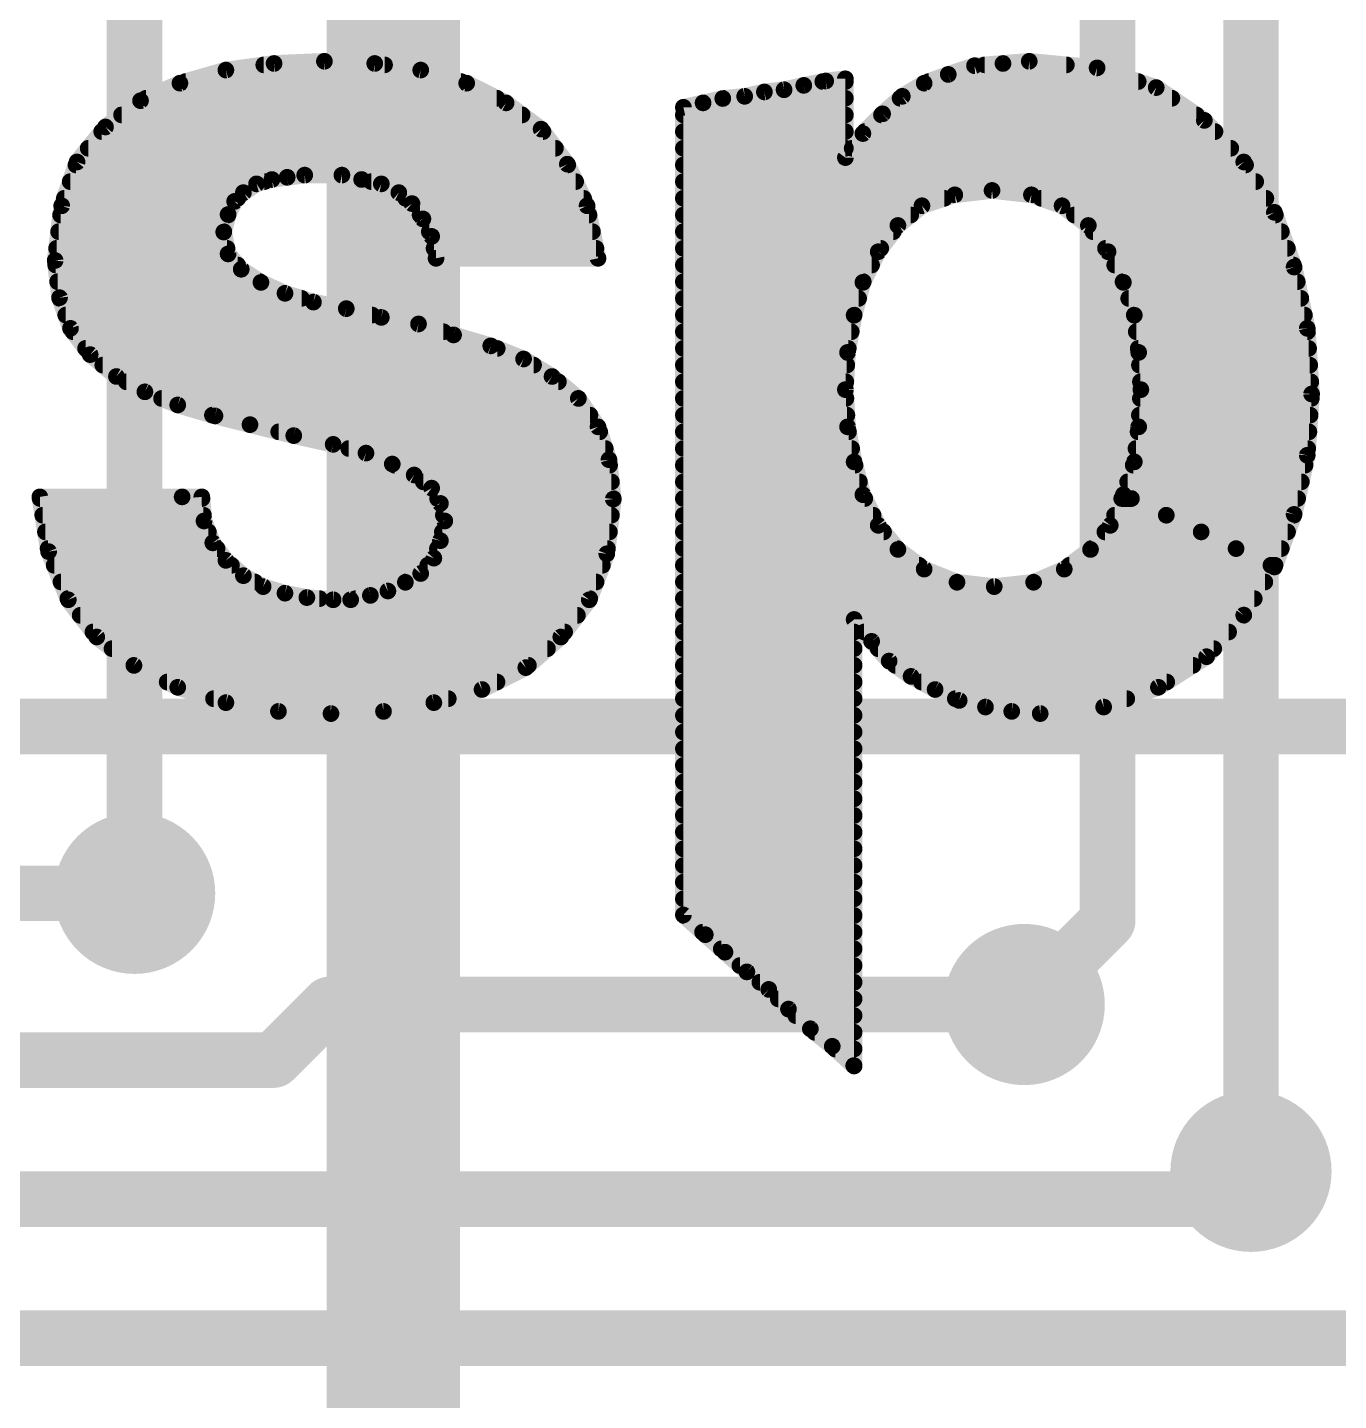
# Model space of a CAD drawing. Extents: x -8 to 102, y -79 to 54.
# Drawn here: x 67.46 to 73.44, y 7.84 to 14.12 of the extents above; entities that cross this region are included whole.
import ezdxf

# ---------------------------------------------------------------- set-up
doc = ezdxf.new("R2010")
doc.units = 0
for name, color, linetype in [('1', 12, 'CONTINUOUS'), ('16', 132, 'CONTINUOUS'), ('18', 110, 'CONTINUOUS'), ('21', 41, 'CONTINUOUS')]:
    doc.layers.add(name, color=color, linetype=linetype)

# ---------------------------------------------------------------- blocks, each defined once
blk = doc.blocks.new('ROUNDV')
at = {"const_width": 0.5}
blk.add_lwpolyline([(0, -0.25, 1), (0, 0.25, 1), (0, -0.25)], format="xyb", dxfattribs=at)

msp = doc.modelspace()

# ---------------------------------------------------------------- linework, layer by layer
at = {"layer": '1'}
for points, const_width in [([(67.945, 10.16), (67.945, 33.401)], 0.254), ([(73.045, 17.85), (73.045, 8.89)], 0.254), ([(72.39, 16.153), (72.39, 10.033)], 0.254), ([(69.127, 14.732), (69.127, 5.184)], 0.6096), ([(72.39, 10.033), (72.009, 9.652)], 0.254)]:
    msp.add_lwpolyline(points, dxfattribs=dict(at, const_width=const_width))
at = {"layer": '1', "const_width": 0.127}
for points in [[(67.8815, 10.16, 1), (68.0085, 10.16)], [(72.4349, 9.9881, 1), (72.3451, 10.0779)], [(72.3265, 10.033, 1), (72.4535, 10.033)], [(71.9641, 9.6969, 1), (72.0539, 9.6071)], [(72.9815, 8.89, 1), (73.1085, 8.89)]]:
    msp.add_lwpolyline(points, format="xyb", dxfattribs=at)
at = {"layer": '16', "const_width": 0.254}
for points in [[(58.986, 10.922), (73.845, 10.922)], [(67.945, 10.16), (65.913, 10.16)], [(68.834, 9.652), (68.58, 9.398)], [(72.009, 9.652), (68.834, 9.652)], [(68.58, 9.398), (37.4673, 9.398)], [(73.045, 8.89), (72.918, 8.763)], [(72.918, 8.763), (36.9045, 8.763)], [(73.66, 8.128), (36.322, 8.128)]]:
    msp.add_lwpolyline(points, dxfattribs=at)
at = {"layer": '16', "const_width": 0.127}
for points in [[(67.945, 10.0965, 1), (67.945, 10.2235)], [(68.834, 9.7155, 1), (68.834, 9.5885)], [(68.8789, 9.6071, 1), (68.7891, 9.6969)], [(72.009, 9.5885, 1), (72.009, 9.7155)], [(68.5351, 9.4429, 1), (68.6249, 9.3531)], [(68.58, 9.3345, 1), (68.58, 9.4615)], [(73.0899, 8.8451, 1), (73.0001, 8.9349)], [(72.8731, 8.8079, 1), (72.9629, 8.7181)], [(72.918, 8.6995, 1), (72.918, 8.8265)]]:
    msp.add_lwpolyline(points, format="xyb", dxfattribs=at)
at = {"layer": '21', "const_width": 0.0762}
for points in [[(68.362, 13.921), (68.582, 13.951)], [(68.582, 13.951), (68.812, 13.961)], [(68.812, 13.961), (69.042, 13.951)], [(69.042, 13.951), (69.252, 13.921)], [(71.782, 13.941), (71.912, 13.951)], [(71.912, 13.951), (72.032, 13.961)], [(72.032, 13.961), (72.342, 13.931)], [(68.152, 13.861), (68.362, 13.921)], [(68.5351, 13.9446), (69.0868, 13.9446)], [(69.252, 13.921), (69.462, 13.861)], [(71.552, 13.861), (71.662, 13.901)], [(71.662, 13.901), (71.782, 13.941)], [(71.8288, 13.9446), (72.2015, 13.9446)], [(72.342, 13.931), (72.612, 13.841)], [(67.972, 13.781), (68.152, 13.861)], [(68.1779, 13.8684), (69.4361, 13.8684)], [(69.462, 13.861), (69.642, 13.771)], [(70.822, 13.821), (70.912, 13.831)], [(70.912, 13.831), (71.002, 13.851)], [(71.002, 13.851), (71.102, 13.871)], [(71.089, 13.8684), (71.192, 13.8684)], [(71.102, 13.871), (71.192, 13.881)], [(71.192, 13.881), (71.192, 13.521)], [(71.452, 13.801), (71.552, 13.861)], [(71.5724, 13.8684), (72.5298, 13.8684)], [(72.612, 13.841), (72.832, 13.691)], [(67.812, 13.661), (67.972, 13.781)], [(67.9972, 13.7922), (69.5996, 13.7922)], [(69.642, 13.771), (69.802, 13.651)], [(70.452, 13.751), (70.542, 13.771)], [(70.542, 13.771), (70.632, 13.791)], [(70.632, 13.791), (70.732, 13.801)], [(70.644, 13.7922), (71.192, 13.7922)], [(70.732, 13.801), (70.822, 13.821)], [(71.362, 13.721), (71.452, 13.801)], [(71.4421, 13.7922), (72.6836, 13.7922)], [(67.8853, 13.716), (69.7153, 13.716)], [(70.452, 10.061), (70.452, 13.751)], [(70.452, 13.716), (71.192, 13.716)], [(71.272, 13.631), (71.362, 13.721)], [(71.357, 13.716), (72.7953, 13.716)], [(67.682, 13.501), (67.812, 13.661)], [(67.7948, 13.6398), (69.8104, 13.6398)], [(69.802, 13.651), (69.922, 13.491)], [(70.452, 13.6398), (71.192, 13.6398)], [(71.2808, 13.6398), (72.8805, 13.6398)], [(72.832, 13.691), (73.012, 13.501)], [(71.192, 13.521), (71.272, 13.631)], [(67.7329, 13.5636), (69.8676, 13.5636)], [(70.452, 13.5636), (71.192, 13.5636)], [(71.223, 13.5636), (72.9527, 13.5636)], [(67.612, 13.301), (67.682, 13.501)], [(67.6772, 13.4874), (69.9237, 13.4874)], [(69.922, 13.491), (70.012, 13.301)], [(70.452, 13.4874), (73.0203, 13.4874)], [(73.012, 13.501), (73.152, 13.271)], [(67.6506, 13.4112), (68.5377, 13.4112)], [(68.502, 13.401), (68.442, 13.361)], [(68.572, 13.421), (68.502, 13.401)], [(68.642, 13.431), (68.572, 13.421)], [(68.722, 13.441), (68.642, 13.431)], [(68.892, 13.441), (68.722, 13.441)], [(68.982, 13.421), (68.892, 13.441)], [(69.072, 13.401), (68.982, 13.421)], [(69.0261, 13.4112), (69.9598, 13.4112)], [(69.152, 13.361), (69.072, 13.401)], [(70.452, 13.4112), (73.0667, 13.4112)], [(67.6239, 13.335), (68.416, 13.335)], [(68.442, 13.361), (68.402, 13.321)], [(69.212, 13.311), (69.152, 13.361)], [(69.1832, 13.335), (69.9959, 13.335)], [(70.452, 13.335), (71.644, 13.335)], [(71.692, 13.351), (71.542, 13.301)], [(71.862, 13.371), (71.692, 13.351)], [(72.042, 13.351), (71.862, 13.371)], [(72.182, 13.301), (72.042, 13.351)], [(72.0868, 13.335), (73.113, 13.335)], [(67.582, 13.051), (67.612, 13.301)], [(68.372, 13.261), (68.352, 13.181)], [(68.402, 13.321), (68.372, 13.261)], [(69.262, 13.241), (69.212, 13.311)], [(70.012, 13.301), (70.062, 13.061)], [(71.542, 13.301), (71.432, 13.211)], [(72.302, 13.211), (72.182, 13.301)], [(73.152, 13.271), (73.242, 13.021)], [(67.6069, 13.2588), (68.3715, 13.2588)], [(69.2493, 13.2588), (70.0208, 13.2588)], [(69.302, 13.161), (69.262, 13.241)], [(70.452, 13.2588), (71.4904, 13.2588)], [(71.432, 13.211), (71.342, 13.091)], [(72.2383, 13.2588), (73.1564, 13.2588)], [(72.392, 13.091), (72.302, 13.211)], [(67.5978, 13.1826), (68.3524, 13.1826)], [(68.352, 13.181), (68.372, 13.081)], [(69.2912, 13.1826), (70.0367, 13.1826)], [(69.322, 13.061), (69.302, 13.161)], [(70.452, 13.1826), (71.4107, 13.1826)], [(72.3233, 13.1826), (73.1838, 13.1826)], [(67.5886, 13.1064), (68.3669, 13.1064)], [(68.372, 13.081), (68.432, 13.011)], [(69.3129, 13.1064), (70.0525, 13.1064)], [(70.452, 13.1064), (71.3535, 13.1064)], [(71.342, 13.091), (71.272, 12.951)], [(72.3805, 13.1064), (73.2113, 13.1064)], [(72.462, 12.951), (72.392, 13.091)], [(67.602, 12.881), (67.582, 13.051)], [(67.5845, 13.0302), (68.4155, 13.0302)], [(68.432, 13.011), (68.522, 12.951)], [(70.062, 13.061), (69.322, 13.061)], [(70.452, 13.0302), (71.3116, 13.0302)], [(72.4224, 13.0302), (73.2387, 13.0302)], [(73.242, 13.021), (73.302, 12.741)], [(67.5934, 12.954), (68.5175, 12.954)], [(68.522, 12.951), (68.632, 12.901)], [(70.452, 12.954), (71.2735, 12.954)], [(71.272, 12.951), (71.232, 12.801)], [(72.4605, 12.954), (73.2564, 12.954)], [(72.512, 12.801), (72.462, 12.951)], [(68.632, 12.901), (68.762, 12.861)], [(67.652, 12.741), (67.602, 12.881)], [(67.6031, 12.8778), (68.7074, 12.8778)], [(68.762, 12.861), (68.912, 12.831)], [(68.912, 12.831), (69.072, 12.791)], [(70.452, 12.8778), (71.2525, 12.8778)], [(72.4864, 12.8778), (73.2727, 12.8778)], [(67.6304, 12.8016), (69.0296, 12.8016)], [(69.072, 12.791), (69.242, 12.761)], [(69.242, 12.761), (69.402, 12.711)], [(70.452, 12.8016), (71.2322, 12.8016)], [(71.232, 12.801), (71.202, 12.631)], [(72.5118, 12.8016), (73.289, 12.8016)], [(72.532, 12.631), (72.512, 12.801)], [(67.742, 12.621), (67.652, 12.741)], [(67.6637, 12.7254), (69.3559, 12.7254)], [(69.402, 12.711), (69.572, 12.661)], [(70.452, 12.7254), (71.2187, 12.7254)], [(72.5209, 12.7254), (73.303, 12.7254)], [(73.302, 12.741), (73.322, 12.441)], [(67.7208, 12.6492), (69.6015, 12.6492)], [(69.572, 12.661), (69.722, 12.601)], [(70.452, 12.6492), (71.2052, 12.6492)], [(72.5299, 12.6492), (73.3081, 12.6492)], [(67.862, 12.521), (67.742, 12.621)], [(67.7996, 12.573), (69.7675, 12.573)], [(69.722, 12.601), (69.852, 12.521)], [(70.452, 12.573), (71.1986, 12.573)], [(71.202, 12.631), (71.192, 12.461)], [(72.542, 12.461), (72.532, 12.631)], [(72.5354, 12.573), (73.3132, 12.573)], [(67.992, 12.451), (67.862, 12.521)], [(69.852, 12.521), (69.972, 12.421)], [(67.9069, 12.4968), (69.881, 12.4968)], [(68.142, 12.391), (67.992, 12.451)], [(70.452, 12.4968), (71.1941, 12.4968)], [(71.192, 12.461), (71.202, 12.291)], [(72.532, 12.291), (72.542, 12.461)], [(72.5399, 12.4968), (73.3183, 12.4968)], [(72.542, 12.461), (73.322, 12.441)], [(73.322, 12.441), (72.542, 12.461)], [(68.068, 12.4206), (69.9723, 12.4206)], [(68.312, 12.341), (68.142, 12.391)], [(69.972, 12.421), (70.062, 12.291)], [(70.452, 12.4206), (71.1944, 12.4206)], [(72.5396, 12.4206), (73.3205, 12.4206)], [(73.322, 12.441), (73.302, 12.161)], [(68.3004, 12.3444), (70.025, 12.3444)], [(68.472, 12.301), (68.312, 12.341)], [(70.452, 12.3444), (71.1989, 12.3444)], [(72.5351, 12.3444), (73.3151, 12.3444)], [(68.672, 12.251), (68.472, 12.301)], [(68.6032, 12.2682), (70.0696, 12.2682)], [(70.062, 12.291), (70.112, 12.141)], [(70.452, 12.2682), (71.2063, 12.2682)], [(71.202, 12.291), (71.232, 12.131)], [(72.512, 12.131), (72.532, 12.291)], [(72.5292, 12.2682), (73.3097, 12.2682)], [(68.852, 12.211), (68.672, 12.251)], [(69.002, 12.171), (68.852, 12.211)], [(68.9233, 12.192), (70.095, 12.192)], [(69.122, 12.121), (69.002, 12.171)], [(70.112, 12.141), (70.132, 11.961)], [(70.452, 12.192), (71.2206, 12.192)], [(72.5196, 12.192), (73.3042, 12.192)], [(73.302, 12.161), (73.242, 11.891)], [(69.222, 12.071), (69.122, 12.121)], [(69.1324, 12.1158), (70.1148, 12.1158)], [(69.302, 12.011), (69.222, 12.071)], [(70.452, 12.1158), (71.2361, 12.1158)], [(71.232, 12.131), (71.272, 11.981)], [(72.462, 11.981), (72.512, 12.131)], [(72.5069, 12.1158), (73.292, 12.1158)], [(69.2639, 12.0396), (70.1233, 12.0396)], [(69.342, 11.941), (69.302, 12.011)], [(70.452, 12.0396), (71.2564, 12.0396)], [(72.4815, 12.0396), (73.275, 12.0396)], [(67.552, 11.721), (67.512, 11.971)], [(67.512, 11.971), (68.162, 11.971)], [(67.5132, 11.9634), (68.2527, 11.9634)], [(68.162, 11.971), (68.252, 11.971)], [(68.252, 11.971), (68.262, 11.861)], [(69.3292, 11.9634), (70.1317, 11.9634)], [(70.132, 11.961), (70.102, 11.711)], [(70.452, 11.9634), (71.2808, 11.9634)], [(71.272, 11.981), (71.342, 11.841)], [(72.402, 11.841), (72.462, 11.981)], [(72.4545, 11.9634), (72.4988, 11.9634)], [(73.152, 11.651), (72.462, 11.981)], [(72.462, 11.981), (73.152, 11.651)], [(72.4988, 11.9634), (73.2581, 11.9634)], [(67.5254, 11.8872), (68.2596, 11.8872)], [(69.362, 11.861), (69.342, 11.941)], [(69.3555, 11.8872), (70.1231, 11.8872)], [(70.452, 11.8872), (71.3189, 11.8872)], [(72.4218, 11.8872), (72.6581, 11.8872)], [(72.6581, 11.8872), (73.2406, 11.8872)], [(73.242, 11.891), (73.152, 11.651)], [(68.262, 11.861), (68.302, 11.761)], [(69.342, 11.771), (69.362, 11.861)], [(71.342, 11.841), (71.432, 11.731)], [(72.312, 11.731), (72.402, 11.841)], [(67.5376, 11.811), (68.282, 11.811)], [(68.302, 11.761), (68.362, 11.681)], [(69.312, 11.691), (69.342, 11.771)], [(69.3509, 11.811), (70.114, 11.811)], [(70.452, 11.811), (71.3665, 11.811)], [(72.3775, 11.811), (72.8175, 11.811)], [(72.8175, 11.811), (73.212, 11.811)], [(67.5498, 11.7348), (68.3217, 11.7348)], [(67.642, 11.501), (67.552, 11.721)], [(69.3284, 11.7348), (70.1049, 11.7348)], [(70.102, 11.711), (70.022, 11.501)], [(70.452, 11.7348), (71.4289, 11.7348)], [(71.432, 11.731), (71.552, 11.641)], [(72.192, 11.641), (72.312, 11.731)], [(72.3151, 11.7348), (72.9768, 11.7348)], [(72.9768, 11.7348), (73.1834, 11.7348)], [(67.5775, 11.6586), (68.3876, 11.6586)], [(68.362, 11.681), (68.442, 11.611)], [(69.252, 11.621), (69.312, 11.691)], [(69.2842, 11.6586), (70.082, 11.6586)], [(70.452, 11.6586), (71.5285, 11.6586)], [(71.552, 11.641), (71.702, 11.581)], [(72.052, 11.581), (72.192, 11.641)], [(72.2155, 11.6586), (73.1361, 11.6586)], [(73.152, 11.651), (73.012, 11.431)], [(73.1361, 11.6586), (73.1549, 11.6586)], [(67.6087, 11.5824), (68.4935, 11.5824)], [(68.442, 11.611), (68.532, 11.561)], [(69.102, 11.541), (69.182, 11.581)], [(69.182, 11.581), (69.252, 11.621)], [(69.1844, 11.5824), (70.053, 11.5824)], [(70.452, 11.5824), (71.6985, 11.5824)], [(71.702, 11.581), (71.872, 11.561)], [(71.872, 11.561), (72.052, 11.581)], [(72.0553, 11.5824), (73.1083, 11.5824)], [(67.6399, 11.5062), (68.7896, 11.5062)], [(68.532, 11.561), (68.632, 11.531)], [(68.632, 11.531), (68.732, 11.511)], [(68.732, 11.511), (68.852, 11.501)], [(68.932, 11.501), (69.022, 11.521)], [(68.9554, 11.5062), (70.024, 11.5062)], [(69.022, 11.521), (69.102, 11.541)], [(70.452, 11.5062), (73.0599, 11.5062)], [(67.772, 11.331), (67.642, 11.501)], [(68.852, 11.501), (68.932, 11.501)], [(70.022, 11.501), (69.892, 11.331)], [(67.6963, 11.43), (69.9677, 11.43)], [(70.452, 11.43), (73.0111, 11.43)], [(71.312, 11.311), (71.232, 11.411)], [(71.232, 11.411), (71.232, 9.371)], [(73.012, 11.431), (72.842, 11.241)], [(67.7546, 11.3538), (69.9094, 11.3538)], [(67.942, 11.201), (67.772, 11.331)], [(69.892, 11.331), (69.732, 11.191)], [(70.452, 11.3538), (71.232, 11.3538)], [(71.2778, 11.3538), (72.9429, 11.3538)], [(67.8418, 11.2776), (69.831, 11.2776)], [(70.452, 11.2776), (71.232, 11.2776)], [(71.392, 11.221), (71.312, 11.311)], [(71.3417, 11.2776), (72.8748, 11.2776)], [(67.9415, 11.2014), (69.7439, 11.2014)], [(68.142, 11.101), (67.942, 11.201)], [(69.732, 11.191), (69.532, 11.091)], [(70.452, 11.2014), (71.232, 11.2014)], [(71.492, 11.151), (71.392, 11.221)], [(71.42, 11.2014), (72.7798, 11.2014)], [(72.842, 11.241), (72.622, 11.101)], [(71.602, 11.091), (71.492, 11.151)], [(68.0936, 11.1252), (69.6004, 11.1252)], [(68.362, 11.031), (68.142, 11.101)], [(69.532, 11.091), (69.312, 11.031)], [(70.452, 11.1252), (71.232, 11.1252)], [(71.5393, 11.1252), (72.66, 11.1252)], [(71.712, 11.041), (71.602, 11.091)], [(72.622, 11.101), (72.372, 11.011)], [(68.3054, 11.049), (69.378, 11.049)], [(68.602, 10.991), (68.362, 11.031)], [(69.312, 11.031), (69.082, 10.991)], [(70.452, 11.049), (71.232, 11.049)], [(71.6944, 11.049), (72.4776, 11.049)], [(71.832, 11.011), (71.712, 11.041)], [(71.952, 10.991), (71.832, 11.011)], [(72.372, 11.011), (72.082, 10.981)], [(68.842, 10.981), (68.602, 10.991)], [(69.082, 10.991), (68.842, 10.981)], [(70.452, 10.9728), (71.232, 10.9728)], [(72.082, 10.981), (71.952, 10.991)], [(70.452, 10.8966), (71.232, 10.8966)], [(70.452, 10.8204), (71.232, 10.8204)], [(70.452, 10.7442), (71.232, 10.7442)], [(70.452, 10.668), (71.232, 10.668)], [(70.452, 10.5918), (71.232, 10.5918)], [(70.452, 10.5156), (71.232, 10.5156)], [(70.452, 10.4394), (71.232, 10.4394)], [(70.452, 10.3632), (71.232, 10.3632)], [(70.452, 10.287), (71.232, 10.287)], [(70.452, 10.2108), (71.232, 10.2108)], [(70.452, 10.1346), (71.232, 10.1346)], [(70.552, 9.971), (70.452, 10.061)], [(70.4549, 10.0584), (71.232, 10.0584)], [(70.5396, 9.9822), (71.232, 9.9822)], [(70.642, 9.891), (70.552, 9.971)], [(70.6251, 9.906), (71.232, 9.906)], [(70.742, 9.801), (70.642, 9.891)], [(70.71, 9.8298), (71.232, 9.8298)], [(70.842, 9.721), (70.742, 9.801)], [(70.8013, 9.7536), (71.232, 9.7536)], [(70.932, 9.631), (70.842, 9.721)], [(70.8856, 9.6774), (71.232, 9.6774)], [(71.032, 9.541), (70.932, 9.631)], [(70.9651, 9.6012), (71.232, 9.6012)], [(71.132, 9.461), (71.032, 9.541)], [(71.052, 9.525), (71.232, 9.525)], [(71.232, 9.371), (71.132, 9.461)], [(71.1456, 9.4488), (71.232, 9.4488)], [(71.2302, 9.3726), (71.232, 9.3726)]]:
    msp.add_lwpolyline(points, dxfattribs=at)
at = {"layer": '21', "const_width": 0.0381}
for points in [[(68.5812, 13.97, 1), (68.5828, 13.932)], [(68.5846, 13.9321, 1), (68.5794, 13.9699)], [(68.8128, 13.98, 1), (68.8112, 13.942)], [(68.8128, 13.942, 1), (68.8112, 13.98)], [(69.0447, 13.9699, 1), (69.0393, 13.9321)], [(69.0412, 13.932, 1), (69.0428, 13.97)], [(71.9104, 13.97, 1), (71.9136, 13.932)], [(71.9135, 13.932, 1), (71.9105, 13.97)], [(72.0338, 13.98, 1), (72.0302, 13.942)], [(72.0336, 13.942, 1), (72.0304, 13.98)], [(68.3594, 13.9399, 1), (68.3646, 13.9021)], [(68.3672, 13.9027, 1), (68.3568, 13.9393)], [(68.5351, 13.9637, 1), (68.5351, 13.9256)], [(69.0868, 13.9256, 1), (69.0868, 13.9637)], [(69.2572, 13.9393, 1), (69.2468, 13.9027)], [(69.2493, 13.9021, 1), (69.2547, 13.9399)], [(71.656, 13.9191, 1), (71.668, 13.8829)], [(71.6685, 13.8831, 1), (71.6555, 13.9189)], [(71.7805, 13.96, 1), (71.7835, 13.922)], [(71.788, 13.9229, 1), (71.776, 13.9591)], [(71.8288, 13.9637, 1), (71.8288, 13.9256)], [(72.2015, 13.9256, 1), (72.2015, 13.9637)], [(72.348, 13.9491, 1), (72.336, 13.9129)], [(72.3402, 13.912, 1), (72.3438, 13.95)], [(68.1468, 13.8793, 1), (68.1572, 13.8427)], [(68.1597, 13.8436, 1), (68.1443, 13.8784)], [(68.1779, 13.8875, 1), (68.1779, 13.8494)], [(69.4361, 13.8494, 1), (69.4361, 13.8875)], [(69.4705, 13.878, 1), (69.4535, 13.844)], [(69.4568, 13.8427, 1), (69.4672, 13.8793)], [(70.9079, 13.8496, 1), (70.9161, 13.8124)], [(70.9141, 13.8121, 1), (70.9099, 13.8499)], [(70.9983, 13.8697, 1), (71.0057, 13.8323)], [(71.0061, 13.8324, 1), (70.9979, 13.8696)], [(71.089, 13.8875, 1), (71.089, 13.8494)], [(71.0999, 13.8899, 1), (71.1041, 13.8521)], [(71.1057, 13.8523, 1), (71.0983, 13.8897)], [(71.2111, 13.881, 1), (71.173, 13.881)], [(71.1941, 13.8621, 1), (71.1899, 13.8999)], [(71.192, 13.8494, 1), (71.192, 13.8875)], [(71.5455, 13.8789, 1), (71.5585, 13.8431)], [(71.5618, 13.8447, 1), (71.5422, 13.8773)], [(71.5724, 13.8875, 1), (71.5724, 13.8494)], [(72.5298, 13.8494, 1), (72.5298, 13.8875)], [(72.6227, 13.8567, 1), (72.6013, 13.8253)], [(72.606, 13.8229, 1), (72.618, 13.8591)], [(67.9643, 13.7984, 1), (67.9797, 13.7636)], [(67.9834, 13.7658, 1), (67.9606, 13.7962)], [(67.9972, 13.8113, 1), (67.9972, 13.7732)], [(69.5996, 13.7732, 1), (69.5996, 13.8113)], [(69.6534, 13.7862, 1), (69.6306, 13.7558)], [(69.6335, 13.754, 1), (69.6505, 13.788)], [(70.5379, 13.7896, 1), (70.5461, 13.7524)], [(70.5461, 13.7524, 1), (70.5379, 13.7896)], [(70.6301, 13.81, 1), (70.6339, 13.772)], [(70.644, 13.8113, 1), (70.644, 13.7732)], [(70.6361, 13.7724, 1), (70.6279, 13.8096)], [(70.7279, 13.8196, 1), (70.7361, 13.7824)], [(70.7339, 13.782, 1), (70.7301, 13.82)], [(70.8199, 13.8399, 1), (70.8241, 13.8021)], [(70.8261, 13.8024, 1), (70.8179, 13.8396)], [(71.192, 13.7732, 1), (71.192, 13.8113)], [(71.4421, 13.8113, 1), (71.4421, 13.7732)], [(71.4422, 13.8173, 1), (71.4618, 13.7847)], [(71.4647, 13.7868, 1), (71.4393, 13.8152)], [(72.6836, 13.7732, 1), (72.6836, 13.8113)], [(67.8853, 13.7351, 1), (67.8853, 13.697)], [(69.7153, 13.697, 1), (69.7153, 13.7351)], [(70.471, 13.751, 1), (70.433, 13.751)], [(70.4479, 13.7696, 1), (70.4561, 13.7324)], [(70.452, 13.7351, 1), (70.452, 13.697)], [(71.192, 13.697, 1), (71.192, 13.7351)], [(71.357, 13.7351, 1), (71.357, 13.697)], [(71.3493, 13.7352, 1), (71.3747, 13.7068)], [(71.3755, 13.7075, 1), (71.3485, 13.7345)], [(72.7953, 13.697, 1), (72.7953, 13.7351)], [(67.7948, 13.6589, 1), (67.7948, 13.6208)], [(67.8006, 13.6762, 1), (67.8234, 13.6458)], [(67.8268, 13.649, 1), (67.7972, 13.673)], [(69.8172, 13.6624, 1), (69.7868, 13.6396)], [(69.7906, 13.6358, 1), (69.8134, 13.6662)], [(69.8104, 13.6208, 1), (69.8104, 13.6589)], [(70.452, 13.6589, 1), (70.452, 13.6208)], [(71.192, 13.6208, 1), (71.192, 13.6589)], [(71.2808, 13.6589, 1), (71.2808, 13.6208)], [(72.8458, 13.7041, 1), (72.8182, 13.6779)], [(72.8213, 13.6753, 1), (72.8427, 13.7067)], [(72.8805, 13.6208, 1), (72.8805, 13.6589)], [(71.2585, 13.6445, 1), (71.2855, 13.6175)], [(71.2874, 13.6198, 1), (71.2566, 13.6422)], [(67.7329, 13.5827, 1), (67.7329, 13.5446)], [(69.8676, 13.5446, 1), (69.8676, 13.5827)], [(70.452, 13.5827, 1), (70.452, 13.5446)], [(71.1766, 13.5322, 1), (71.2074, 13.5098)], [(71.192, 13.5446, 1), (71.192, 13.5827)], [(71.223, 13.5827, 1), (71.223, 13.5446)], [(72.9527, 13.5446, 1), (72.9527, 13.5827)], [(67.6772, 13.5065, 1), (67.6772, 13.4684)], [(67.6672, 13.513, 1), (67.6968, 13.489)], [(67.7, 13.4947, 1), (67.664, 13.5073)], [(69.9392, 13.4992, 1), (69.9048, 13.4828)], [(69.9068, 13.4796, 1), (69.9372, 13.5024)], [(69.9237, 13.4684, 1), (69.9237, 13.5065)], [(70.452, 13.5065, 1), (70.452, 13.4684)], [(71.173, 13.521, 1), (71.2111, 13.521)], [(73.0283, 13.5109, 1), (72.9957, 13.4911)], [(72.9982, 13.4879, 1), (73.0258, 13.5141)], [(73.0203, 13.4684, 1), (73.0203, 13.5065)], [(67.6506, 13.4303, 1), (67.6506, 13.3922)], [(68.4968, 13.4193, 1), (68.5072, 13.3827)], [(68.5126, 13.3851, 1), (68.4914, 13.4169)], [(68.5377, 13.3922, 1), (68.5377, 13.4303)], [(68.5693, 13.4399, 1), (68.5747, 13.4021)], [(68.5772, 13.4027, 1), (68.5668, 13.4393)], [(68.6396, 13.4499, 1), (68.6444, 13.4121)], [(68.6447, 13.4121, 1), (68.6393, 13.4499)], [(68.722, 13.4601, 1), (68.722, 13.422)], [(68.7244, 13.4221, 1), (68.7196, 13.4599)], [(68.8961, 13.4596, 1), (68.8879, 13.4224)], [(68.892, 13.422, 1), (68.892, 13.4601)], [(68.9861, 13.4396, 1), (68.9779, 13.4024)], [(68.9779, 13.4024, 1), (68.9861, 13.4396)], [(69.0261, 13.4303, 1), (69.0261, 13.3922)], [(69.0805, 13.418, 1), (69.0635, 13.384)], [(69.0679, 13.3824, 1), (69.0761, 13.4196)], [(69.9598, 13.3922, 1), (69.9598, 13.4303)], [(70.452, 13.4303, 1), (70.452, 13.3922)], [(73.0667, 13.3922, 1), (73.0667, 13.4303)], [(67.6239, 13.3541, 1), (67.6239, 13.316)], [(68.416, 13.316, 1), (68.416, 13.3541)], [(68.4314, 13.3769, 1), (68.4526, 13.3451)], [(68.4555, 13.3475, 1), (68.4285, 13.3745)], [(69.1642, 13.3756, 1), (69.1398, 13.3464)], [(69.1435, 13.344, 1), (69.1605, 13.378)], [(69.1832, 13.3541, 1), (69.1832, 13.316)], [(69.9959, 13.316, 1), (69.9959, 13.3541)], [(70.452, 13.3541, 1), (70.452, 13.316)], [(71.644, 13.316, 1), (71.644, 13.3541)], [(71.6898, 13.3699, 1), (71.6942, 13.3321)], [(71.698, 13.3329, 1), (71.686, 13.3691)], [(71.8641, 13.3899, 1), (71.8599, 13.3521)], [(71.8642, 13.3521, 1), (71.8598, 13.3899)], [(72.0484, 13.3689, 1), (72.0356, 13.3331)], [(72.0399, 13.3321, 1), (72.0441, 13.3699)], [(72.0868, 13.3541, 1), (72.0868, 13.316)], [(73.113, 13.316, 1), (73.113, 13.3541)], [(67.594, 13.3073, 1), (67.63, 13.2947)], [(67.6309, 13.2987, 1), (67.5931, 13.3033)], [(68.3905, 13.2564, 1), (68.3535, 13.2656)], [(68.3885, 13.3345, 1), (68.4155, 13.3075)], [(68.419, 13.3125, 1), (68.385, 13.3295)], [(69.2275, 13.3221, 1), (69.1965, 13.2999)], [(69.1998, 13.2964, 1), (69.2242, 13.3256)], [(70.0306, 13.3049, 1), (69.9934, 13.2971)], [(69.9948, 13.2928, 1), (70.0292, 13.3092)], [(71.536, 13.3191, 1), (71.548, 13.2829)], [(71.5541, 13.2863, 1), (71.5299, 13.3157)], [(72.1934, 13.3162, 1), (72.1706, 13.2858)], [(72.1756, 13.2831, 1), (72.1884, 13.3189)], [(73.1699, 13.2775, 1), (73.1341, 13.2645)], [(73.1357, 13.2611, 1), (73.1683, 13.2809)], [(67.6069, 13.2779, 1), (67.6069, 13.2398)], [(68.355, 13.2695, 1), (68.389, 13.2525)], [(68.3715, 13.2398, 1), (68.3715, 13.2779)], [(69.2493, 13.2779, 1), (69.2493, 13.2398)], [(69.279, 13.2495, 1), (69.245, 13.2325)], [(69.2465, 13.2299, 1), (69.2775, 13.2521)], [(70.0208, 13.2398, 1), (70.0208, 13.2779)], [(70.452, 13.2779, 1), (70.452, 13.2398)], [(71.4199, 13.2257, 1), (71.4441, 13.1963)], [(71.4472, 13.1996, 1), (71.4168, 13.2224)], [(71.4904, 13.2398, 1), (71.4904, 13.2779)], [(72.2383, 13.2779, 1), (72.2383, 13.2398)], [(72.3172, 13.2224, 1), (72.2868, 13.1996)], [(72.2906, 13.1958, 1), (72.3134, 13.2262)], [(73.1564, 13.2398, 1), (73.1564, 13.2779)], [(67.5978, 13.2017, 1), (67.5978, 13.1636)], [(68.3707, 13.1847, 1), (68.3333, 13.1773)], [(68.3335, 13.1856, 1), (68.3705, 13.1764)], [(68.3524, 13.1636, 1), (68.3524, 13.2017)], [(69.2912, 13.2017, 1), (69.2912, 13.1636)], [(69.3207, 13.1647, 1), (69.2833, 13.1573)], [(69.285, 13.1525, 1), (69.319, 13.1695)], [(70.0367, 13.1636, 1), (70.0367, 13.2017)], [(70.452, 13.2017, 1), (70.452, 13.1636)], [(71.4107, 13.1636, 1), (71.4107, 13.2017)], [(72.3233, 13.2017, 1), (72.3233, 13.1636)], [(73.1838, 13.1636, 1), (73.1838, 13.2017)], [(67.5886, 13.1255, 1), (67.5886, 13.0874)], [(68.3865, 13.0934, 1), (68.3575, 13.0686)], [(68.3669, 13.0874, 1), (68.3669, 13.1255)], [(69.3129, 13.1255, 1), (69.3129, 13.0874)], [(70.0525, 13.0874, 1), (70.0525, 13.1255)], [(70.452, 13.1255, 1), (70.452, 13.0874)], [(71.3268, 13.1024, 1), (71.3572, 13.0796)], [(71.359, 13.0825, 1), (71.325, 13.0995)], [(71.3535, 13.0874, 1), (71.3535, 13.1255)], [(72.3805, 13.1255, 1), (72.3805, 13.0874)], [(72.409, 13.0995, 1), (72.375, 13.0825)], [(72.3768, 13.0796, 1), (72.4072, 13.1024)], [(73.2113, 13.0874, 1), (73.2113, 13.1255)], [(67.6009, 13.0532, 1), (67.5631, 13.0488)], [(67.5631, 13.0533, 1), (67.6009, 13.0487)], [(67.5845, 13.0493, 1), (67.5845, 13.0112)], [(68.3533, 13.0773, 1), (68.3907, 13.0847)], [(68.4426, 13.0269, 1), (68.4214, 12.9951)], [(68.4155, 13.0112, 1), (68.4155, 13.0493)], [(69.322, 13.08, 1), (69.322, 13.0419)], [(69.3033, 13.0573, 1), (69.3407, 13.0647)], [(70.0434, 13.0571, 1), (70.0806, 13.0649)], [(70.062, 13.0419, 1), (70.062, 13.08)], [(70.452, 13.0493, 1), (70.452, 13.0112)], [(71.3116, 13.0112, 1), (71.3116, 13.0493)], [(72.4224, 13.0493, 1), (72.4224, 13.0112)], [(73.2606, 13.025, 1), (73.2234, 13.017)], [(73.2387, 13.0112, 1), (73.2387, 13.0493)], [(67.5934, 12.9731, 1), (67.5934, 12.935)], [(68.4175, 12.9986, 1), (68.4465, 13.0234)], [(68.5299, 12.9683, 1), (68.5141, 12.9337)], [(68.5114, 12.9351, 1), (68.5326, 12.9669)], [(68.5175, 12.935, 1), (68.5175, 12.9731)], [(70.452, 12.9731, 1), (70.452, 12.935)], [(71.2904, 12.9461, 1), (71.2536, 12.9559)], [(71.2735, 12.935, 1), (71.2735, 12.9731)], [(72.4605, 12.9731, 1), (72.4605, 12.935)], [(72.4801, 12.957, 1), (72.4439, 12.945)], [(73.2241, 13.0145, 1), (73.2599, 13.0275)], [(73.2564, 12.935, 1), (73.2564, 12.9731)], [(68.6376, 12.9192, 1), (68.6264, 12.8828)], [(68.6241, 12.8837, 1), (68.6399, 12.9183)], [(71.255, 12.9595, 1), (71.289, 12.9425)], [(72.445, 12.9425, 1), (72.479, 12.9595)], [(67.6199, 12.8874, 1), (67.5841, 12.8746)], [(67.5831, 12.8788, 1), (67.6209, 12.8832)], [(67.6031, 12.8969, 1), (67.6031, 12.8588)], [(68.7074, 12.8588, 1), (68.7074, 12.8969)], [(68.7657, 12.8797, 1), (68.7583, 12.8423)], [(68.7564, 12.8428, 1), (68.7676, 12.8792)], [(68.9166, 12.8495, 1), (68.9074, 12.8125)], [(68.9083, 12.8123, 1), (68.9157, 12.8497)], [(70.452, 12.8969, 1), (70.452, 12.8588)], [(71.2525, 12.8588, 1), (71.2525, 12.8969)], [(72.4864, 12.8969, 1), (72.4864, 12.8588)], [(73.2727, 12.8588, 1), (73.2727, 12.8969)], [(67.6304, 12.8207, 1), (67.6304, 12.7826)], [(69.0296, 12.7826, 1), (69.0296, 12.8207)], [(69.0753, 12.8098, 1), (69.0687, 12.7722)], [(69.0674, 12.7725, 1), (69.0766, 12.8095)], [(69.2477, 12.7792, 1), (69.2363, 12.7428)], [(69.2387, 12.7422, 1), (69.2453, 12.7798)], [(70.452, 12.8207, 1), (70.452, 12.7826)], [(71.2136, 12.8059, 1), (71.2504, 12.7961)], [(71.2508, 12.7977, 1), (71.2132, 12.8043)], [(71.2322, 12.7826, 1), (71.2322, 12.8207)], [(72.5118, 12.8207, 1), (72.5118, 12.7826)], [(72.5309, 12.8032, 1), (72.4931, 12.7988)], [(72.4939, 12.795, 1), (72.5301, 12.807)], [(73.289, 12.7826, 1), (73.289, 12.8207)], [(67.6672, 12.7524, 1), (67.6368, 12.7296)], [(67.6341, 12.7346, 1), (67.6699, 12.7474)], [(67.6637, 12.7445, 1), (67.6637, 12.7064)], [(69.3559, 12.7064, 1), (69.3559, 12.7445)], [(69.4074, 12.7293, 1), (69.3966, 12.6927)], [(69.3963, 12.6928, 1), (69.4077, 12.7292)], [(70.452, 12.7445, 1), (70.452, 12.7064)], [(71.2187, 12.7064, 1), (71.2187, 12.7445)], [(72.5209, 12.7445, 1), (72.5209, 12.7064)], [(73.321, 12.7423, 1), (73.283, 12.7397)], [(73.2834, 12.737, 1), (73.3206, 12.745)], [(73.303, 12.7064, 1), (73.303, 12.7445)], [(67.7208, 12.6683, 1), (67.7208, 12.6302)], [(69.5791, 12.6787, 1), (69.5649, 12.6433)], [(69.5666, 12.6427, 1), (69.5774, 12.6793)], [(69.6015, 12.6302, 1), (69.6015, 12.6683)], [(70.452, 12.6683, 1), (70.452, 12.6302)], [(71.2052, 12.6302, 1), (71.2052, 12.6683)], [(72.5299, 12.6683, 1), (72.5299, 12.6302)], [(73.3081, 12.6302, 1), (73.3081, 12.6683)], [(67.7542, 12.6356, 1), (67.7298, 12.6064)], [(67.7268, 12.6096, 1), (67.7572, 12.6324)], [(67.7996, 12.5921, 1), (67.7996, 12.554)], [(69.732, 12.6172, 1), (69.712, 12.5848)], [(69.7149, 12.5833, 1), (69.7291, 12.6187)], [(69.7675, 12.554, 1), (69.7675, 12.5921)], [(70.452, 12.5921, 1), (70.452, 12.554)], [(71.221, 12.6299, 1), (71.183, 12.6321)], [(71.1832, 12.6343, 1), (71.2208, 12.6277)], [(71.1986, 12.554, 1), (71.1986, 12.5921)], [(72.551, 12.6321, 1), (72.513, 12.6299)], [(72.5131, 12.6288, 1), (72.5509, 12.6332)], [(72.5354, 12.5921, 1), (72.5354, 12.554)], [(73.3132, 12.554, 1), (73.3132, 12.5921)], [(67.871, 12.5378, 1), (67.853, 12.5042)], [(67.8498, 12.5064, 1), (67.8742, 12.5356)], [(69.8642, 12.5356, 1), (69.8398, 12.5064)], [(69.842, 12.5048, 1), (69.862, 12.5372)], [(67.9069, 12.5159, 1), (67.9069, 12.4778)], [(67.9991, 12.4687, 1), (67.9849, 12.4333)], [(67.983, 12.4342, 1), (68.001, 12.4678)], [(69.881, 12.4778, 1), (69.881, 12.5159)], [(70.452, 12.5159, 1), (70.452, 12.4778)], [(71.211, 12.4621, 1), (71.173, 12.4599)], [(71.1941, 12.4778, 1), (71.1941, 12.5159)], [(72.5399, 12.5159, 1), (72.5399, 12.4778)], [(72.5425, 12.48, 1), (72.5415, 12.442)], [(72.5425, 12.48, 1), (72.5415, 12.442)], [(72.561, 12.4599, 1), (72.523, 12.4621)], [(73.3183, 12.4778, 1), (73.3183, 12.5159)], [(68.068, 12.4397, 1), (68.068, 12.4016)], [(68.1474, 12.4093, 1), (68.1366, 12.3727)], [(68.1349, 12.3733, 1), (68.1491, 12.4087)], [(69.9877, 12.4318, 1), (69.9563, 12.4102)], [(69.9598, 12.4064, 1), (69.9842, 12.4356)], [(69.9723, 12.4016, 1), (69.9723, 12.4397)], [(70.452, 12.4397, 1), (70.452, 12.4016)], [(71.173, 12.4621, 1), (71.211, 12.4599)], [(71.1944, 12.4016, 1), (71.1944, 12.4397)], [(72.5396, 12.4397, 1), (72.5396, 12.4016)], [(72.523, 12.4599, 1), (72.561, 12.4621)], [(73.341, 12.4396, 1), (73.303, 12.4424)], [(73.303, 12.4397, 1), (73.341, 12.4423)], [(73.3205, 12.4016, 1), (73.3205, 12.4397)], [(73.3215, 12.422, 1), (73.3225, 12.46)], [(73.3215, 12.422, 1), (73.3225, 12.46)], [(68.3004, 12.3635, 1), (68.3004, 12.3254)], [(68.3166, 12.3595, 1), (68.3074, 12.3225)], [(68.3066, 12.3227, 1), (68.3174, 12.3593)], [(70.025, 12.3254, 1), (70.025, 12.3635)], [(70.452, 12.3635, 1), (70.452, 12.3254)], [(71.1989, 12.3254, 1), (71.1989, 12.3635)], [(72.5351, 12.3635, 1), (72.5351, 12.3254)], [(73.3151, 12.3254, 1), (73.3151, 12.3635)], [(68.4766, 12.3195, 1), (68.4674, 12.2825)], [(68.4674, 12.2825, 1), (68.4766, 12.3195)], [(68.6032, 12.2873, 1), (68.6032, 12.2492)], [(70.0801, 12.297, 1), (70.0439, 12.285)], [(70.0463, 12.2802, 1), (70.0777, 12.3018)], [(70.0696, 12.2492, 1), (70.0696, 12.2873)], [(70.452, 12.2873, 1), (70.452, 12.2492)], [(71.2207, 12.2945, 1), (71.1833, 12.2875)], [(71.183, 12.2899, 1), (71.221, 12.2921)], [(71.2063, 12.2492, 1), (71.2063, 12.2873)], [(72.5292, 12.2873, 1), (72.5292, 12.2492)], [(72.513, 12.2921, 1), (72.551, 12.2899)], [(72.5509, 12.2886, 1), (72.5131, 12.2934)], [(73.3097, 12.2492, 1), (73.3097, 12.2873)], [(68.6761, 12.2696, 1), (68.6679, 12.2324)], [(68.6674, 12.2325, 1), (68.6766, 12.2695)], [(68.8569, 12.2294, 1), (68.8471, 12.1926)], [(68.8479, 12.1924, 1), (68.8561, 12.2296)], [(68.9233, 12.2111, 1), (68.9233, 12.173)], [(69.0093, 12.1886, 1), (68.9947, 12.1534)], [(68.9971, 12.1526, 1), (69.0069, 12.1894)], [(70.1309, 12.1431, 1), (70.0931, 12.1389)], [(70.095, 12.173, 1), (70.095, 12.2111)], [(70.452, 12.2111, 1), (70.452, 12.173)], [(71.2206, 12.173, 1), (71.2206, 12.2111)], [(72.5196, 12.2111, 1), (72.5196, 12.173)], [(73.283, 12.1624, 1), (73.321, 12.1596)], [(73.3206, 12.1569, 1), (73.2834, 12.1651)], [(73.3042, 12.173, 1), (73.3042, 12.2111)], [(69.1305, 12.138, 1), (69.1135, 12.104)], [(69.1324, 12.1349, 1), (69.1324, 12.0968)], [(69.1147, 12.1034, 1), (69.1293, 12.1386)], [(69.2334, 12.0862, 1), (69.2106, 12.0558)], [(69.2135, 12.054, 1), (69.2305, 12.088)], [(70.0939, 12.135, 1), (70.1301, 12.147)], [(70.1148, 12.0968, 1), (70.1148, 12.1349)], [(70.452, 12.1349, 1), (70.452, 12.0968)], [(71.2504, 12.1359, 1), (71.2136, 12.1261)], [(71.2133, 12.1275, 1), (71.2507, 12.1345)], [(71.2361, 12.0968, 1), (71.2361, 12.1349)], [(72.5069, 12.1349, 1), (72.5069, 12.0968)], [(72.4931, 12.1334, 1), (72.5309, 12.1286)], [(72.5301, 12.125, 1), (72.4939, 12.137)], [(73.292, 12.0968, 1), (73.292, 12.1349)], [(69.2639, 12.0587, 1), (69.2639, 12.0206)], [(69.3185, 12.0205, 1), (69.2855, 12.0015)], [(69.2906, 11.9958, 1), (69.3134, 12.0262)], [(70.1233, 12.0206, 1), (70.1233, 12.0587)], [(70.452, 12.0587, 1), (70.452, 12.0206)], [(71.2564, 12.0206, 1), (71.2564, 12.0587)], [(72.4815, 12.0587, 1), (72.4815, 12.0206)], [(73.275, 12.0206, 1), (73.275, 12.0587)], [(67.5308, 11.974, 1), (67.4932, 11.968)], [(67.512, 11.9901, 1), (67.512, 11.952)], [(67.5132, 11.9825, 1), (67.5132, 11.9444)], [(68.162, 11.9901, 1), (68.162, 11.952)], [(68.162, 11.952, 1), (68.162, 11.9901)], [(68.271, 11.9727, 1), (68.233, 11.9693)], [(68.252, 11.952, 1), (68.252, 11.9901)], [(68.2527, 11.9444, 1), (68.2527, 11.9825)], [(69.3292, 11.9825, 1), (69.3292, 11.9444)], [(70.1509, 11.9587, 1), (70.1131, 11.9633)], [(70.1131, 11.9589, 1), (70.1509, 11.9631)], [(70.1317, 11.9444, 1), (70.1317, 11.9825)], [(70.452, 11.9825, 1), (70.452, 11.9444)], [(71.289, 11.9895, 1), (71.255, 11.9725)], [(71.2536, 11.9761, 1), (71.2904, 11.9859)], [(71.2808, 11.9444, 1), (71.2808, 11.9825)], [(72.4545, 11.9825, 1), (72.4545, 11.9444)], [(72.4702, 11.9982, 1), (72.4538, 11.9638)], [(72.4702, 11.9982, 1), (72.4538, 11.9638)], [(72.4439, 11.987, 1), (72.4801, 11.975)], [(72.4795, 11.9735, 1), (72.4445, 11.9885)], [(72.4988, 11.9825, 1), (72.4988, 11.9444)], [(72.4988, 11.9444, 1), (72.4988, 11.9825)], [(73.2581, 11.9444, 1), (73.2581, 11.9825)], [(67.5254, 11.9063, 1), (67.5254, 11.8681)], [(68.2596, 11.8681, 1), (68.2596, 11.9063)], [(69.3605, 11.9456, 1), (69.3235, 11.9364)], [(69.3255, 11.9315, 1), (69.3585, 11.9505)], [(69.3555, 11.9063, 1), (69.3555, 11.8681)], [(70.1231, 11.8681, 1), (70.1231, 11.9063)], [(70.452, 11.9063, 1), (70.452, 11.8681)], [(71.3189, 11.8681, 1), (71.3189, 11.9063)], [(72.4218, 11.9063, 1), (72.4218, 11.8681)], [(72.6581, 11.9063, 1), (72.6581, 11.8681)], [(72.6581, 11.8681, 1), (72.6581, 11.9063)], [(73.2598, 11.8843, 1), (73.2242, 11.8977)], [(73.2406, 11.8681, 1), (73.2406, 11.9063)], [(68.2797, 11.8681, 1), (68.2443, 11.8539)], [(68.243, 11.8593, 1), (68.281, 11.8627)], [(69.3806, 11.8569, 1), (69.3434, 11.8651)], [(69.3435, 11.8564, 1), (69.3805, 11.8656)], [(71.3567, 11.8531, 1), (71.3273, 11.8289)], [(71.325, 11.8325, 1), (71.359, 11.8495)], [(72.3845, 11.8485, 1), (72.4195, 11.8335)], [(72.4167, 11.8289, 1), (72.3873, 11.8531)], [(73.2234, 11.8951, 1), (73.2606, 11.8869)], [(67.5376, 11.83, 1), (67.5376, 11.7919)], [(68.282, 11.7919, 1), (68.282, 11.83)], [(68.3172, 11.7724, 1), (68.2868, 11.7496)], [(69.3234, 11.7751, 1), (69.3606, 11.7669)], [(69.3598, 11.7643, 1), (69.3242, 11.7777)], [(69.3509, 11.83, 1), (69.3509, 11.7919)], [(70.114, 11.7919, 1), (70.114, 11.83)], [(70.452, 11.83, 1), (70.452, 11.7919)], [(71.3665, 11.7919, 1), (71.3665, 11.83)], [(72.3775, 11.83, 1), (72.3775, 11.7919)], [(72.8175, 11.83, 1), (72.8175, 11.7919)], [(72.8175, 11.7919, 1), (72.8175, 11.83)], [(73.212, 11.7919, 1), (73.212, 11.83)], [(67.5498, 11.7538, 1), (67.5498, 11.7157)], [(67.5696, 11.7282, 1), (67.5344, 11.7138)], [(67.5332, 11.718, 1), (67.5708, 11.724)], [(68.2843, 11.7539, 1), (68.3197, 11.7681)], [(68.3217, 11.7157, 1), (68.3217, 11.7538)], [(69.3284, 11.7538, 1), (69.3284, 11.7157)], [(70.0831, 11.7133, 1), (70.1209, 11.7087)], [(70.1198, 11.7042, 1), (70.0842, 11.7178)], [(70.1049, 11.7157, 1), (70.1049, 11.7538)], [(70.452, 11.7538, 1), (70.452, 11.7157)], [(71.4434, 11.7462, 1), (71.4206, 11.7158)], [(71.4173, 11.7189, 1), (71.4467, 11.7431)], [(71.4289, 11.7157, 1), (71.4289, 11.7538)], [(72.2973, 11.7431, 1), (72.3267, 11.7189)], [(72.3151, 11.7538, 1), (72.3151, 11.7157)], [(72.3234, 11.7158, 1), (72.3006, 11.7462)], [(72.9768, 11.7538, 1), (72.9768, 11.7157)], [(72.9768, 11.7157, 1), (72.9768, 11.7538)], [(73.1834, 11.7157, 1), (73.1834, 11.7538)], [(67.5775, 11.6776, 1), (67.5775, 11.6395)], [(68.3745, 11.6953, 1), (68.3495, 11.6667)], [(68.3468, 11.6696, 1), (68.3772, 11.6924)], [(68.3876, 11.6395, 1), (68.3876, 11.6776)], [(69.2842, 11.6776, 1), (69.2842, 11.6395)], [(69.2942, 11.6977, 1), (69.3298, 11.6843)], [(69.3265, 11.6786, 1), (69.2975, 11.7034)], [(70.082, 11.6395, 1), (70.082, 11.6776)], [(70.452, 11.6776, 1), (70.452, 11.6395)], [(71.5285, 11.6395, 1), (71.5285, 11.6776)], [(71.5591, 11.6587, 1), (71.5449, 11.6233)], [(71.5406, 11.6258, 1), (71.5634, 11.6562)], [(72.1806, 11.6562, 1), (72.2034, 11.6258)], [(72.1995, 11.6235, 1), (72.1845, 11.6585)], [(72.2155, 11.6776, 1), (72.2155, 11.6395)], [(73.1361, 11.6776, 1), (73.1361, 11.6395)], [(73.1342, 11.6577, 1), (73.1698, 11.6443)], [(73.1681, 11.6408, 1), (73.1359, 11.6612)], [(73.1361, 11.6395, 1), (73.1361, 11.6776)], [(73.1438, 11.6338, 1), (73.1602, 11.6682)], [(73.1438, 11.6338, 1), (73.1602, 11.6682)], [(73.1549, 11.6395, 1), (73.1549, 11.6776)], [(67.6087, 11.6014, 1), (67.6087, 11.5633)], [(68.4513, 11.6277, 1), (68.4327, 11.5943)], [(68.4295, 11.5967, 1), (68.4545, 11.6253)], [(68.4935, 11.5633, 1), (68.4935, 11.6014)], [(69.1725, 11.5975, 1), (69.1915, 11.5645)], [(69.1844, 11.6014, 1), (69.1844, 11.5633)], [(69.1905, 11.564, 1), (69.1735, 11.598)], [(69.2375, 11.6334, 1), (69.2665, 11.6086)], [(69.2615, 11.6045, 1), (69.2425, 11.6375)], [(70.053, 11.5633, 1), (70.053, 11.6014)], [(70.452, 11.6014, 1), (70.452, 11.5633)], [(71.7042, 11.5999, 1), (71.6998, 11.5621)], [(71.6949, 11.5633, 1), (71.7091, 11.5987)], [(71.6985, 11.5633, 1), (71.6985, 11.6014)], [(72.0445, 11.5985, 1), (72.0595, 11.5635)], [(72.0553, 11.6014, 1), (72.0553, 11.5633)], [(72.0541, 11.5621, 1), (72.0499, 11.5999)], [(73.1083, 11.5633, 1), (73.1083, 11.6014)], [(67.6399, 11.5252, 1), (67.6399, 11.4871)], [(68.5375, 11.5792, 1), (68.5265, 11.5428)], [(68.5227, 11.5443, 1), (68.5413, 11.5777)], [(68.6357, 11.5497, 1), (68.6283, 11.5123)], [(68.6265, 11.5128, 1), (68.6375, 11.5492)], [(68.7336, 11.53, 1), (68.7304, 11.492)], [(68.7283, 11.4923, 1), (68.7357, 11.5297)], [(68.7896, 11.4871, 1), (68.7896, 11.5252)], [(68.9554, 11.5252, 1), (68.9554, 11.4871)], [(69.0174, 11.5395, 1), (69.0266, 11.5025)], [(69.0261, 11.5024, 1), (69.0179, 11.5396)], [(69.0935, 11.558, 1), (69.1105, 11.524)], [(69.1066, 11.5225, 1), (69.0974, 11.5595)], [(70.024, 11.4871, 1), (70.024, 11.5252)], [(70.452, 11.5252, 1), (70.452, 11.4871)], [(71.8699, 11.5799, 1), (71.8741, 11.5421)], [(71.8698, 11.5421, 1), (71.8742, 11.5799)], [(73.0599, 11.4871, 1), (73.0599, 11.5252)], [(67.6571, 11.5126, 1), (67.6269, 11.4894)], [(67.6244, 11.4938, 1), (67.6596, 11.5082)], [(68.852, 11.5201, 1), (68.852, 11.482)], [(68.8504, 11.482, 1), (68.8536, 11.52)], [(68.9279, 11.5196, 1), (68.9361, 11.4824)], [(68.932, 11.482, 1), (68.932, 11.5201)], [(70.0042, 11.5078, 1), (70.0398, 11.4942)], [(70.0371, 11.4894, 1), (70.0069, 11.5126)], [(67.6963, 11.449, 1), (67.6963, 11.4109)], [(69.9677, 11.4109, 1), (69.9677, 11.449)], [(70.452, 11.449, 1), (70.452, 11.4109)], [(71.2469, 11.4229, 1), (71.2171, 11.3991)], [(71.251, 11.411, 1), (71.213, 11.411)], [(72.9959, 11.4412, 1), (73.0281, 11.4208)], [(73.0262, 11.4183, 1), (72.9978, 11.4437)], [(73.0111, 11.4109, 1), (73.0111, 11.449)], [(67.7546, 11.3728, 1), (67.7546, 11.3347)], [(67.7836, 11.3461, 1), (67.7604, 11.3159)], [(67.7569, 11.3194, 1), (67.7871, 11.3426)], [(69.8769, 11.3426, 1), (69.9071, 11.3194)], [(69.9045, 11.3167, 1), (69.8795, 11.3453)], [(69.9094, 11.3347, 1), (69.9094, 11.3728)], [(70.452, 11.3728, 1), (70.452, 11.3347)], [(71.232, 11.3347, 1), (71.232, 11.3728)], [(71.2778, 11.3728, 1), (71.2778, 11.3347)], [(72.9429, 11.3347, 1), (72.9429, 11.3728)], [(67.8418, 11.2967, 1), (67.8418, 11.2586)], [(69.831, 11.2586, 1), (69.831, 11.2967)], [(70.452, 11.2967, 1), (70.452, 11.2586)], [(71.232, 11.2586, 1), (71.232, 11.2967)], [(71.3262, 11.3237, 1), (71.2978, 11.2983)], [(71.2971, 11.2991, 1), (71.3269, 11.3229)], [(71.3417, 11.2967, 1), (71.3417, 11.2586)], [(72.8748, 11.2586, 1), (72.8748, 11.2967)], [(67.9415, 11.2205, 1), (67.9415, 11.1824)], [(67.9505, 11.218, 1), (67.9335, 11.184)], [(67.9304, 11.1859, 1), (67.9536, 11.2161)], [(69.7405, 11.174, 1), (69.7235, 11.208)], [(69.7439, 11.1824, 1), (69.7439, 11.2205)], [(70.452, 11.2205, 1), (70.452, 11.1824)], [(71.232, 11.1824, 1), (71.232, 11.2205)], [(71.4029, 11.2366, 1), (71.3811, 11.2054)], [(71.3778, 11.2083, 1), (71.4062, 11.2337)], [(71.42, 11.2205, 1), (71.42, 11.1824)], [(72.7798, 11.1824, 1), (72.7798, 11.2205)], [(72.8278, 11.2537, 1), (72.8562, 11.2283)], [(72.8522, 11.2249, 1), (72.8318, 11.2571)], [(69.7195, 11.2053, 1), (69.7445, 11.1767)], [(71.5011, 11.1677, 1), (71.4829, 11.1343)], [(71.4811, 11.1354, 1), (71.5029, 11.1666)], [(68.0936, 11.1443, 1), (68.0936, 11.1062)], [(68.1478, 11.1192, 1), (68.1362, 11.0828)], [(68.1335, 11.084, 1), (68.1505, 11.118)], [(69.5235, 11.108, 1), (69.5405, 11.074)], [(69.537, 11.0726, 1), (69.527, 11.1094)], [(69.6004, 11.1062, 1), (69.6004, 11.1443)], [(70.452, 11.1443, 1), (70.452, 11.1062)], [(71.232, 11.1062, 1), (71.232, 11.1443)], [(71.5393, 11.1443, 1), (71.5393, 11.1062)], [(71.6099, 11.1083, 1), (71.5941, 11.0737)], [(71.5929, 11.0743, 1), (71.6111, 11.1077)], [(72.6118, 11.1171, 1), (72.6322, 11.0849)], [(72.6285, 11.0831, 1), (72.6155, 11.1189)], [(72.66, 11.1062, 1), (72.66, 11.1443)], [(68.3054, 11.0681, 1), (68.3054, 11.03)], [(68.3651, 11.0498, 1), (68.3589, 11.0122)], [(68.3562, 11.0128, 1), (68.3678, 11.0492)], [(69.307, 11.0494, 1), (69.317, 11.0126)], [(69.3153, 11.0122, 1), (69.3087, 11.0498)], [(69.378, 11.03, 1), (69.378, 11.0681)], [(70.452, 11.0681, 1), (70.452, 11.03)], [(71.232, 11.03, 1), (71.232, 11.0681)], [(71.6944, 11.0681, 1), (71.6944, 11.03)], [(71.7166, 11.0595, 1), (71.7074, 11.0225)], [(71.7041, 11.0237, 1), (71.7199, 11.0583)], [(71.8351, 11.0298, 1), (71.8289, 10.9922)], [(71.8274, 10.9925, 1), (71.8366, 11.0295)], [(72.3655, 11.0289, 1), (72.3785, 10.9931)], [(72.374, 10.9921, 1), (72.37, 11.0299)], [(72.4776, 11.03, 1), (72.4776, 11.0681)], [(68.6028, 11.01, 1), (68.6012, 10.972)], [(68.5989, 10.9722, 1), (68.6051, 11.0098)], [(68.8412, 11, 1), (68.8428, 10.962)], [(68.8412, 10.962, 1), (68.8428, 11)], [(69.0787, 11.0098, 1), (69.0853, 10.9722)], [(69.0828, 10.972, 1), (69.0812, 11.01)], [(70.452, 10.9919, 1), (70.452, 10.9538)], [(71.232, 10.9538, 1), (71.232, 10.9919)], [(71.9535, 11.01, 1), (71.9505, 10.972)], [(71.9489, 10.9722, 1), (71.9551, 11.0098)], [(72.08, 10.9999, 1), (72.084, 10.9621)], [(72.0805, 10.962, 1), (72.0835, 11)], [(70.452, 10.9157, 1), (70.452, 10.8776)], [(71.232, 10.8776, 1), (71.232, 10.9157)], [(70.452, 10.8395, 1), (70.452, 10.8014)], [(71.232, 10.8014, 1), (71.232, 10.8395)], [(70.452, 10.7633, 1), (70.452, 10.7252)], [(71.232, 10.7252, 1), (71.232, 10.7633)], [(70.452, 10.6871, 1), (70.452, 10.649)], [(71.232, 10.649, 1), (71.232, 10.6871)], [(70.452, 10.6109, 1), (70.452, 10.5728)], [(71.232, 10.5728, 1), (71.232, 10.6109)], [(70.452, 10.5347, 1), (70.452, 10.4966)], [(71.232, 10.4966, 1), (71.232, 10.5347)], [(70.452, 10.4585, 1), (70.452, 10.4204)], [(71.232, 10.4204, 1), (71.232, 10.4585)], [(70.452, 10.3823, 1), (70.452, 10.3442)], [(71.232, 10.3442, 1), (71.232, 10.3823)], [(70.452, 10.3061, 1), (70.452, 10.268)], [(71.232, 10.268, 1), (71.232, 10.3061)], [(70.452, 10.2299, 1), (70.452, 10.1918)], [(71.232, 10.1918, 1), (71.232, 10.2299)], [(70.452, 10.1537, 1), (70.452, 10.1156)], [(71.232, 10.1156, 1), (71.232, 10.1537)], [(70.4647, 10.0752, 1), (70.4393, 10.0468)], [(70.433, 10.061, 1), (70.471, 10.061)], [(70.4549, 10.0775, 1), (70.4549, 10.0394)], [(71.232, 10.0394, 1), (71.232, 10.0775)], [(70.5396, 10.0013, 1), (70.5396, 9.9632)], [(70.5647, 9.9852, 1), (70.5393, 9.9568)], [(70.5393, 9.9568, 1), (70.5647, 9.9852)], [(71.232, 9.9632, 1), (71.232, 10.0013)], [(70.6251, 9.9251, 1), (70.6251, 9.887)], [(70.6547, 9.9052, 1), (70.6293, 9.8768)], [(70.6293, 9.8768, 1), (70.6547, 9.9052)], [(71.232, 9.887, 1), (71.232, 9.9251)], [(70.71, 9.8489, 1), (70.71, 9.8108)], [(71.232, 9.8108, 1), (71.232, 9.8489)], [(70.7539, 9.8159, 1), (70.7301, 9.7861)], [(70.7293, 9.7868, 1), (70.7547, 9.8152)], [(70.8013, 9.7727, 1), (70.8013, 9.7346)], [(71.232, 9.7346, 1), (71.232, 9.7727)], [(70.8555, 9.7345, 1), (70.8285, 9.7075)], [(70.8301, 9.7061, 1), (70.8539, 9.7359)], [(70.8856, 9.6965, 1), (70.8856, 9.6584)], [(70.9447, 9.6452, 1), (70.9193, 9.6168)], [(70.9185, 9.6175, 1), (70.9455, 9.6445)], [(71.232, 9.6584, 1), (71.232, 9.6965)], [(70.9651, 9.6203, 1), (70.9651, 9.5822)], [(71.232, 9.5822, 1), (71.232, 9.6203)], [(71.0439, 9.5559, 1), (71.0201, 9.5261)], [(71.0193, 9.5268, 1), (71.0447, 9.5552)], [(71.052, 9.5441, 1), (71.052, 9.506)], [(71.232, 9.506, 1), (71.232, 9.5441)], [(71.1447, 9.4752, 1), (71.1193, 9.4468)], [(71.1201, 9.4461, 1), (71.1439, 9.4759)], [(71.1456, 9.4679, 1), (71.1456, 9.4298)], [(71.232, 9.4298, 1), (71.232, 9.4679)], [(71.2302, 9.3917, 1), (71.2302, 9.3536)], [(71.232, 9.3536, 1), (71.232, 9.3917)], [(71.213, 9.371, 1), (71.251, 9.371)], [(71.2193, 9.3568, 1), (71.2447, 9.3852)]]:
    msp.add_lwpolyline(points, format="xyb", dxfattribs=at)

# ---------------------------------------------------------------- block references
at = {"layer": '18', "xscale": 0.7366, "yscale": 0.7366}
for p in [(67.945, 10.16), (67.945, 10.16), (72.009, 9.652), (72.009, 9.652), (73.045, 8.89), (73.045, 8.89)]:
    msp.add_blockref('ROUNDV', p, dxfattribs=at)

doc.saveas('drawing.dxf')
